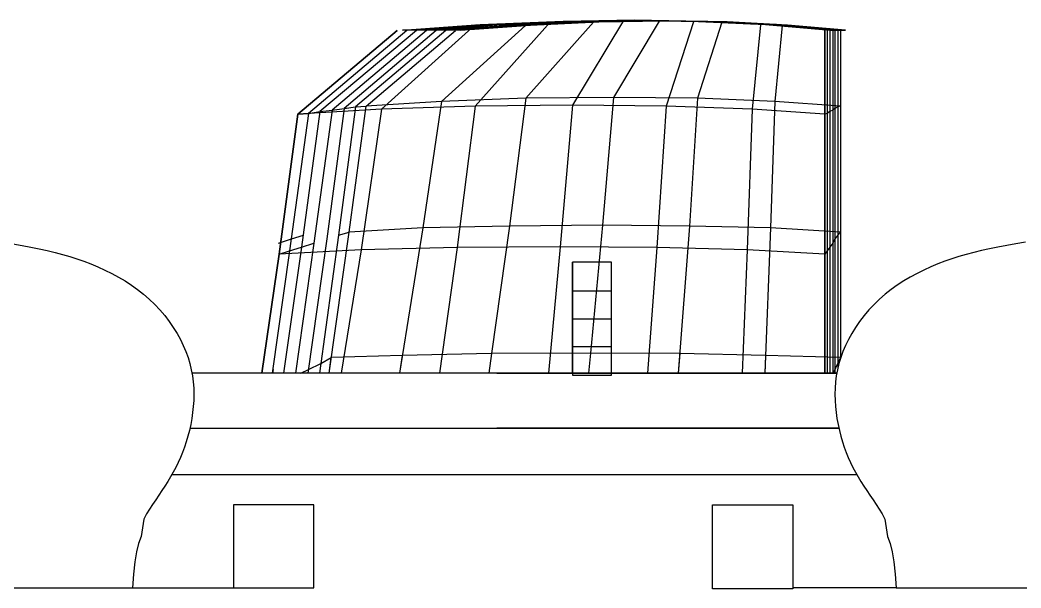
# Model space of a CAD drawing. Header units: millimetres. Extents: x 2056 to 4470, y 1400 to 3101.
# Drawn here: x 2179.197 to 2179.744, y 1446.929 to 1447.239 of the extents above; entities that cross this region are included whole.
import ezdxf

# ---------------------------------------------------------------- set-up
doc = ezdxf.new("R2010")
doc.units = ezdxf.units.MM
doc.layers.add('A-PLAN-3', color=3, linetype='Continuous')

# ---------------------------------------------------------------- blocks, each defined once
blk = doc.blocks.new('ESCRITORIO CONSULTORIO')
for p, q in [((0.74431, 0.91938, 3.01081), (0.70306, 0.87338, 3.01081)), ((0.70589, 0.91783, 3.01081), (0.74714, 0.91958, 3.01081)), ((0.70589, 0.91783, 3.01081), (0.74714, 0.91958, 3.01081)), ((0.75114, 0.91958, 3.01081), (0.71064, 0.91783, 3.01081)), ((0.75514, 0.91958, 3.01081), (0.71514, 0.91783, 3.01081)), ((0.75889, 0.91933, 3.01081), (0.71964, 0.91783, 3.01081)), ((0.76264, 0.91933, 3.01081), (0.72414, 0.91758, 3.01081)), ((0.76639, 0.91933, 3.01081), (0.72864, 0.91758, 3.01081)), ((0.76781, 0.91913, 3.01081), (0.73081, 0.87763, 3.01081)), ((0.73339, 0.91758, 3.01081), (0.77064, 0.91933, 3.01081)), ((0.77064, 0.91933, 3.01081), (0.73339, 0.91758, 3.01081)), ((0.74714, 0.91958, 3.01081), (0.78689, 0.92033, 3.01081)), ((0.74714, 0.91958, 3.01081), (0.78689, 0.92033, 3.01081)), ((0.74714, 0.91958, 3.01081), (0.74714, 0.91958, 3.01081)), ((0.74714, 0.91958, 3.01081), (0.74714, 0.91958, 3.01081)), ((0.74714, 0.91958, 3.01081), (0.75114, 0.91958, 3.01081)), ((0.79014, 0.92033, 3.01081), (0.75114, 0.91958, 3.01081)), ((0.75114, 0.91958, 3.01081), (0.75114, 0.91958, 3.01081)), ((0.75114, 0.91958, 3.01081), (0.75514, 0.91958, 3.01081)), ((0.75114, 0.91958, 3.01081), (0.75114, 0.91958, 3.01081)), ((0.75114, 0.91958, 3.01081), (0.75114, 0.91958, 3.01081)), ((0.79339, 0.92008, 3.01081), (0.75514, 0.91958, 3.01081)), ((0.75514, 0.91958, 3.01081), (0.75514, 0.91958, 3.01081)), ((0.75514, 0.91958, 3.01081), (0.75889, 0.91933, 3.01081)), ((0.75514, 0.91958, 3.01081), (0.75514, 0.91958, 3.01081)), ((0.75514, 0.91958, 3.01081), (0.75514, 0.91958, 3.01081)), ((0.78406, 0.92013, 3.01081), (0.75631, 0.87388, 3.01081)), ((0.79664, 0.92008, 3.01081), (0.75889, 0.91933, 3.01081)), ((0.75889, 0.91933, 3.01081), (0.75889, 0.91933, 3.01081)), ((0.75889, 0.91933, 3.01081), (0.76264, 0.91933, 3.01081)), ((0.75889, 0.91933, 3.01081), (0.75889, 0.91933, 3.01081)), ((0.75889, 0.91933, 3.01081), (0.75889, 0.91933, 3.01081)), ((0.79964, 0.91983, 3.01081), (0.76264, 0.91933, 3.01081)), ((0.76264, 0.91933, 3.01081), (0.76264, 0.91933, 3.01081)), ((0.76264, 0.91933, 3.01081), (0.76639, 0.91933, 3.01081)), ((0.76264, 0.91933, 3.01081), (0.76264, 0.91933, 3.01081)), ((0.76264, 0.91933, 3.01081), (0.76264, 0.91933, 3.01081)), ((0.80289, 0.91983, 3.01081), (0.76639, 0.91933, 3.01081)), ((0.76639, 0.91933, 3.01081), (0.76639, 0.91933, 3.01081)), ((0.76639, 0.91933, 3.01081), (0.77064, 0.91933, 3.01081)), ((0.76639, 0.91933, 3.01081), (0.76639, 0.91933, 3.01081)), ((0.76639, 0.91933, 3.01081), (0.76639, 0.91933, 3.01081)), ((0.77064, 0.91933, 3.01081), (0.80639, 0.91983, 3.01081)), ((0.80639, 0.91983, 3.01081), (0.77064, 0.91933, 3.01081)), ((0.77064, 0.91933, 3.01081), (0.77064, 0.91933, 3.01081)), ((0.77064, 0.91933, 3.01081), (0.77064, 0.91933, 3.01081)), ((0.77064, 0.91933, 3.01081), (0.77064, 0.91933, 3.01081)), ((0.77064, 0.91933, 3.01081), (0.77064, 0.91933, 3.01081)), ((0.80356, 0.91963, 3.01081), (0.77856, 0.87813, 3.01081)), ((0.78689, 0.92033, 3.01081), (0.78689, 0.92033, 3.01081)), ((0.78689, 0.92033, 3.01081), (0.82514, 0.91958, 3.01081)), ((0.78689, 0.92033, 3.01081), (0.78689, 0.92033, 3.01081)), ((0.78689, 0.92033, 3.01081), (0.79014, 0.92033, 3.01081)), ((0.78689, 0.92033, 3.01081), (0.82514, 0.91958, 3.01081)), ((0.79014, 0.92033, 3.01081), (0.79014, 0.92033, 3.01081)), ((0.79014, 0.92033, 3.01081), (0.79339, 0.92008, 3.01081)), ((0.82764, 0.91958, 3.01081), (0.79014, 0.92033, 3.01081)), ((0.79014, 0.92033, 3.01081), (0.79014, 0.92033, 3.01081)), ((0.79014, 0.92033, 3.01081), (0.79014, 0.92033, 3.01081)), ((0.79339, 0.92008, 3.01081), (0.79339, 0.92008, 3.01081)), ((0.79339, 0.92008, 3.01081), (0.79664, 0.92008, 3.01081)), ((0.83014, 0.91958, 3.01081), (0.79339, 0.92008, 3.01081)), ((0.79339, 0.92008, 3.01081), (0.79339, 0.92008, 3.01081)), ((0.79339, 0.92008, 3.01081), (0.79339, 0.92008, 3.01081)), ((0.79664, 0.92008, 3.01081), (0.79664, 0.92008, 3.01081)), ((0.79664, 0.92008, 3.01081), (0.79964, 0.91983, 3.01081)), ((0.83289, 0.91933, 3.01081), (0.79664, 0.92008, 3.01081)), ((0.79664, 0.92008, 3.01081), (0.79664, 0.92008, 3.01081)), ((0.79664, 0.92008, 3.01081), (0.79664, 0.92008, 3.01081)), ((0.79964, 0.91983, 3.01081), (0.79964, 0.91983, 3.01081)), ((0.79964, 0.91983, 3.01081), (0.80289, 0.91983, 3.01081)), ((0.83564, 0.91933, 3.01081), (0.79964, 0.91983, 3.01081)), ((0.79964, 0.91983, 3.01081), (0.79964, 0.91983, 3.01081)), ((0.79964, 0.91983, 3.01081), (0.79964, 0.91983, 3.01081)), ((0.80289, 0.91983, 3.01081), (0.80289, 0.91983, 3.01081)), ((0.80289, 0.91983, 3.01081), (0.80639, 0.91983, 3.01081)), ((0.83814, 0.91933, 3.01081), (0.80289, 0.91983, 3.01081)), ((0.80289, 0.91983, 3.01081), (0.80289, 0.91983, 3.01081)), ((0.80289, 0.91983, 3.01081), (0.80289, 0.91983, 3.01081)), ((0.80639, 0.91983, 3.01081), (0.80639, 0.91983, 3.01081)), ((0.80639, 0.91983, 3.01081), (0.84064, 0.91933, 3.01081)), ((0.80639, 0.91983, 3.01081), (0.80639, 0.91983, 3.01081)), ((0.84064, 0.91933, 3.01081), (0.80639, 0.91983, 3.01081)), ((0.80639, 0.91983, 3.01081), (0.80639, 0.91983, 3.01081)), ((0.80639, 0.91983, 3.01081), (0.80639, 0.91983, 3.01081)), ((0.82231, 0.91938, 3.01081), (0.80731, 0.87338, 3.01081)), ((0.83781, 0.91913, 3.01081), (0.82456, 0.87763, 3.01081)), ((0.82514, 0.91958, 3.01081), (0.82514, 0.91958, 3.01081)), ((0.82514, 0.91958, 3.01081), (0.86164, 0.91783, 3.01081)), ((0.82514, 0.91958, 3.01081), (0.82514, 0.91958, 3.01081)), ((0.82514, 0.91958, 3.01081), (0.82764, 0.91958, 3.01081)), ((0.82514, 0.91958, 3.01081), (0.86164, 0.91783, 3.01081)), ((0.82764, 0.91958, 3.01081), (0.82764, 0.91958, 3.01081)), ((0.82764, 0.91958, 3.01081), (0.83014, 0.91958, 3.01081)), ((0.86364, 0.91783, 3.01081), (0.82764, 0.91958, 3.01081)), ((0.82764, 0.91958, 3.01081), (0.82764, 0.91958, 3.01081)), ((0.82764, 0.91958, 3.01081), (0.82764, 0.91958, 3.01081)), ((0.83014, 0.91958, 3.01081), (0.83014, 0.91958, 3.01081)), ((0.83014, 0.91958, 3.01081), (0.83289, 0.91933, 3.01081)), ((0.86564, 0.91783, 3.01081), (0.83014, 0.91958, 3.01081)), ((0.83014, 0.91958, 3.01081), (0.83014, 0.91958, 3.01081)), ((0.83014, 0.91958, 3.01081), (0.83014, 0.91958, 3.01081)), ((0.83289, 0.91933, 3.01081), (0.83289, 0.91933, 3.01081)), ((0.83289, 0.91933, 3.01081), (0.83564, 0.91933, 3.01081)), ((0.86764, 0.91783, 3.01081), (0.83289, 0.91933, 3.01081)), ((0.83289, 0.91933, 3.01081), (0.83289, 0.91933, 3.01081)), ((0.83289, 0.91933, 3.01081), (0.83289, 0.91933, 3.01081)), ((0.83564, 0.91933, 3.01081), (0.83564, 0.91933, 3.01081)), ((0.83564, 0.91933, 3.01081), (0.83814, 0.91933, 3.01081)), ((0.86989, 0.91758, 3.01081), (0.83564, 0.91933, 3.01081)), ((0.83564, 0.91933, 3.01081), (0.83564, 0.91933, 3.01081)), ((0.83564, 0.91933, 3.01081), (0.83564, 0.91933, 3.01081)), ((0.83814, 0.91933, 3.01081), (0.83814, 0.91933, 3.01081)), ((0.83814, 0.91933, 3.01081), (0.84064, 0.91933, 3.01081)), ((0.87189, 0.91758, 3.01081), (0.83814, 0.91933, 3.01081)), ((0.83814, 0.91933, 3.01081), (0.83814, 0.91933, 3.01081)), ((0.83814, 0.91933, 3.01081), (0.83814, 0.91933, 3.01081)), ((0.84064, 0.91933, 3.01081), (0.84064, 0.91933, 3.01081)), ((0.84064, 0.91933, 3.01081), (0.87364, 0.91758, 3.01081)), ((0.84064, 0.91933, 3.01081), (0.84064, 0.91933, 3.01081)), ((0.87364, 0.91758, 3.01081), (0.84064, 0.91933, 3.01081)), ((0.84064, 0.91933, 3.01081), (0.84064, 0.91933, 3.01081)), ((0.84064, 0.91933, 3.01081), (0.84064, 0.91933, 3.01081)), ((0.60631, 0.86888, 3.01081), (0.66056, 0.91463, 3.01081)), ((0.66056, 0.91463, 3.01081), (0.60631, 0.86888, 3.01081)), ((0.66581, 0.91463, 3.01081), (0.61206, 0.86938, 3.01081)), ((0.67106, 0.91463, 3.01081), (0.61831, 0.87038, 3.01081)), ((0.67656, 0.91463, 3.01081), (0.62506, 0.87113, 3.01081)), ((0.68181, 0.91463, 3.01081), (0.63156, 0.87213, 3.01081)), ((0.68706, 0.91463, 3.01081), (0.63781, 0.87288, 3.01081)), ((0.64356, 0.87338, 3.01081), (0.69231, 0.91463, 3.01081)), ((0.64356, 0.87338, 3.01081), (0.69231, 0.91463, 3.01081)), ((0.70306, 0.91763, 3.01081), (0.65206, 0.87163, 3.01081)), ((0.66339, 0.91483, 3.01081), (0.70589, 0.91783, 3.01081)), ((0.66339, 0.91483, 3.01081), (0.70589, 0.91783, 3.01081)), ((0.66339, 0.91483, 3.01081), (0.66339, 0.91483, 3.01081)), ((0.66339, 0.91483, 3.01081), (0.66339, 0.91483, 3.01081)), ((0.66864, 0.91483, 3.01081), (0.66339, 0.91483, 3.01081)), ((0.66339, 0.91483, 3.01081), (0.66339, 0.91483, 3.01081)), ((0.66864, 0.91483, 3.01081), (0.66339, 0.91483, 3.01081)), ((0.66339, 0.91483, 3.01081), (0.66339, 0.91483, 3.01081)), ((0.66339, 0.91483, 3.01081), (0.66339, 0.91483, 3.01081)), ((0.71064, 0.91783, 3.01081), (0.66864, 0.91483, 3.01081)), ((0.67389, 0.91483, 3.01081), (0.66864, 0.91483, 3.01081)), ((0.66864, 0.91483, 3.01081), (0.66864, 0.91483, 3.01081)), ((0.66864, 0.91483, 3.01081), (0.66864, 0.91483, 3.01081)), ((0.67389, 0.91483, 3.01081), (0.66864, 0.91483, 3.01081)), ((0.66864, 0.91483, 3.01081), (0.66864, 0.91483, 3.01081)), ((0.66864, 0.91483, 3.01081), (0.66864, 0.91483, 3.01081)), ((0.71514, 0.91783, 3.01081), (0.67389, 0.91483, 3.01081)), ((0.67939, 0.91483, 3.01081), (0.67389, 0.91483, 3.01081)), ((0.67389, 0.91483, 3.01081), (0.67389, 0.91483, 3.01081)), ((0.67389, 0.91483, 3.01081), (0.67389, 0.91483, 3.01081)), ((0.67939, 0.91483, 3.01081), (0.67389, 0.91483, 3.01081)), ((0.67389, 0.91483, 3.01081), (0.67389, 0.91483, 3.01081)), ((0.67389, 0.91483, 3.01081), (0.67389, 0.91483, 3.01081)), ((0.71964, 0.91783, 3.01081), (0.67939, 0.91483, 3.01081)), ((0.68464, 0.91483, 3.01081), (0.67939, 0.91483, 3.01081)), ((0.67939, 0.91483, 3.01081), (0.67939, 0.91483, 3.01081)), ((0.67939, 0.91483, 3.01081), (0.67939, 0.91483, 3.01081)), ((0.68464, 0.91483, 3.01081), (0.67939, 0.91483, 3.01081)), ((0.67939, 0.91483, 3.01081), (0.67939, 0.91483, 3.01081)), ((0.67939, 0.91483, 3.01081), (0.67939, 0.91483, 3.01081)), ((0.72414, 0.91758, 3.01081), (0.68464, 0.91483, 3.01081)), ((0.68989, 0.91483, 3.01081), (0.68464, 0.91483, 3.01081)), ((0.68464, 0.91483, 3.01081), (0.68464, 0.91483, 3.01081)), ((0.68464, 0.91483, 3.01081), (0.68464, 0.91483, 3.01081)), ((0.68989, 0.91483, 3.01081), (0.68464, 0.91483, 3.01081)), ((0.68464, 0.91483, 3.01081), (0.68464, 0.91483, 3.01081)), ((0.68464, 0.91483, 3.01081), (0.68464, 0.91483, 3.01081)), ((0.73056, 0.91738, 3.01081), (0.68481, 0.87588, 3.01081)), ((0.72864, 0.91758, 3.01081), (0.68989, 0.91483, 3.01081)), ((0.69514, 0.91483, 3.01081), (0.68989, 0.91483, 3.01081)), ((0.68989, 0.91483, 3.01081), (0.68989, 0.91483, 3.01081)), ((0.68989, 0.91483, 3.01081), (0.68989, 0.91483, 3.01081)), ((0.69514, 0.91483, 3.01081), (0.68989, 0.91483, 3.01081)), ((0.68989, 0.91483, 3.01081), (0.68989, 0.91483, 3.01081)), ((0.68989, 0.91483, 3.01081), (0.68989, 0.91483, 3.01081)), ((0.69514, 0.91483, 3.01081), (0.73339, 0.91758, 3.01081)), ((0.73339, 0.91758, 3.01081), (0.69514, 0.91483, 3.01081)), ((0.69514, 0.91483, 3.01081), (0.69514, 0.91483, 3.01081)), ((0.69514, 0.91483, 3.01081), (0.69514, 0.91483, 3.01081)), ((0.69514, 0.91483, 3.01081), (0.69514, 0.91483, 3.01081)), ((0.69514, 0.91483, 3.01081), (0.69514, 0.91483, 3.01081)), ((0.69514, 0.91483, 3.01081), (0.69514, 0.91483, 3.01081)), ((0.70589, 0.91783, 3.01081), (0.70589, 0.91783, 3.01081)), ((0.70589, 0.91783, 3.01081), (0.70589, 0.91783, 3.01081)), ((0.70589, 0.91783, 3.01081), (0.71064, 0.91783, 3.01081)), ((0.71064, 0.91783, 3.01081), (0.71064, 0.91783, 3.01081)), ((0.71064, 0.91783, 3.01081), (0.71514, 0.91783, 3.01081)), ((0.71064, 0.91783, 3.01081), (0.71064, 0.91783, 3.01081)), ((0.71064, 0.91783, 3.01081), (0.71064, 0.91783, 3.01081)), ((0.71514, 0.91783, 3.01081), (0.71514, 0.91783, 3.01081)), ((0.71514, 0.91783, 3.01081), (0.71964, 0.91783, 3.01081)), ((0.71514, 0.91783, 3.01081), (0.71514, 0.91783, 3.01081)), ((0.71514, 0.91783, 3.01081), (0.71514, 0.91783, 3.01081)), ((0.71964, 0.91783, 3.01081), (0.71964, 0.91783, 3.01081)), ((0.71964, 0.91783, 3.01081), (0.72414, 0.91758, 3.01081)), ((0.71964, 0.91783, 3.01081), (0.71964, 0.91783, 3.01081)), ((0.71964, 0.91783, 3.01081), (0.71964, 0.91783, 3.01081)), ((0.72414, 0.91758, 3.01081), (0.72414, 0.91758, 3.01081)), ((0.72414, 0.91758, 3.01081), (0.72864, 0.91758, 3.01081)), ((0.72414, 0.91758, 3.01081), (0.72414, 0.91758, 3.01081)), ((0.72414, 0.91758, 3.01081), (0.72414, 0.91758, 3.01081)), ((0.72864, 0.91758, 3.01081), (0.72864, 0.91758, 3.01081)), ((0.72864, 0.91758, 3.01081), (0.73339, 0.91758, 3.01081)), ((0.72864, 0.91758, 3.01081), (0.72864, 0.91758, 3.01081)), ((0.72864, 0.91758, 3.01081), (0.72864, 0.91758, 3.01081)), ((0.73339, 0.91758, 3.01081), (0.73339, 0.91758, 3.01081)), ((0.73339, 0.91758, 3.01081), (0.73339, 0.91758, 3.01081)), ((0.73339, 0.91758, 3.01081), (0.73339, 0.91758, 3.01081)), ((0.73339, 0.91758, 3.01081), (0.73339, 0.91758, 3.01081)), ((0.85881, 0.91763, 3.01081), (0.85431, 0.87163, 3.01081)), ((0.86164, 0.91783, 3.01081), (0.86164, 0.91783, 3.01081)), ((0.86164, 0.91783, 3.01081), (0.89689, 0.91483, 3.01081)), ((0.86164, 0.91783, 3.01081), (0.86164, 0.91783, 3.01081)), ((0.86164, 0.91783, 3.01081), (0.86364, 0.91783, 3.01081)), ((0.86164, 0.91783, 3.01081), (0.89689, 0.91483, 3.01081)), ((0.86364, 0.91783, 3.01081), (0.86364, 0.91783, 3.01081)), ((0.86364, 0.91783, 3.01081), (0.86564, 0.91783, 3.01081)), ((0.89814, 0.91483, 3.01081), (0.86364, 0.91783, 3.01081)), ((0.86364, 0.91783, 3.01081), (0.86364, 0.91783, 3.01081)), ((0.86364, 0.91783, 3.01081), (0.86364, 0.91783, 3.01081)), ((0.86564, 0.91783, 3.01081), (0.86564, 0.91783, 3.01081)), ((0.86564, 0.91783, 3.01081), (0.86764, 0.91783, 3.01081)), ((0.89964, 0.91483, 3.01081), (0.86564, 0.91783, 3.01081)), ((0.86564, 0.91783, 3.01081), (0.86564, 0.91783, 3.01081)), ((0.86564, 0.91783, 3.01081), (0.86564, 0.91783, 3.01081)), ((0.87081, 0.91738, 3.01081), (0.86681, 0.87588, 3.01081)), ((0.86764, 0.91783, 3.01081), (0.86764, 0.91783, 3.01081)), ((0.86764, 0.91783, 3.01081), (0.86989, 0.91758, 3.01081)), ((0.90114, 0.91483, 3.01081), (0.86764, 0.91783, 3.01081)), ((0.86764, 0.91783, 3.01081), (0.86764, 0.91783, 3.01081)), ((0.86764, 0.91783, 3.01081), (0.86764, 0.91783, 3.01081)), ((0.86989, 0.91758, 3.01081), (0.86989, 0.91758, 3.01081)), ((0.86989, 0.91758, 3.01081), (0.87189, 0.91758, 3.01081)), ((0.90239, 0.91483, 3.01081), (0.86989, 0.91758, 3.01081)), ((0.86989, 0.91758, 3.01081), (0.86989, 0.91758, 3.01081)), ((0.86989, 0.91758, 3.01081), (0.86989, 0.91758, 3.01081)), ((0.87189, 0.91758, 3.01081), (0.87189, 0.91758, 3.01081)), ((0.87189, 0.91758, 3.01081), (0.87364, 0.91758, 3.01081)), ((0.90389, 0.91483, 3.01081), (0.87189, 0.91758, 3.01081)), ((0.87189, 0.91758, 3.01081), (0.87189, 0.91758, 3.01081)), ((0.87189, 0.91758, 3.01081), (0.87189, 0.91758, 3.01081)), ((0.87364, 0.91758, 3.01081), (0.87364, 0.91758, 3.01081)), ((0.87364, 0.91758, 3.01081), (0.90539, 0.91483, 3.01081)), ((0.87364, 0.91758, 3.01081), (0.87364, 0.91758, 3.01081)), ((0.90539, 0.91483, 3.01081), (0.87364, 0.91758, 3.01081)), ((0.87364, 0.91758, 3.01081), (0.87364, 0.91758, 3.01081)), ((0.87364, 0.91758, 3.01081), (0.87364, 0.91758, 3.01081)), ((0.89406, 0.91463, 3.01081), (0.89406, 0.86888, 3.01081)), ((0.89406, 0.86888, 3.01081), (0.89406, 0.91463, 3.01081)), ((0.89531, 0.91463, 3.01081), (0.89531, 0.86938, 3.01081)), ((0.89681, 0.91463, 3.01081), (0.89681, 0.87038, 3.01081)), ((0.89689, 0.91483, 3.01081), (0.89689, 0.91483, 3.01081)), ((0.89689, 0.91483, 3.01081), (0.89814, 0.91483, 3.01081)), ((0.89689, 0.91483, 3.01081), (0.89689, 0.91483, 3.01081)), ((0.89689, 0.91483, 3.01081), (0.89689, 0.91483, 3.01081)), ((0.89689, 0.91483, 3.01081), (0.89689, 0.91483, 3.01081)), ((0.89689, 0.91483, 3.01081), (0.89814, 0.91483, 3.01081)), ((0.89814, 0.91483, 3.01081), (0.89814, 0.91483, 3.01081)), ((0.89814, 0.91483, 3.01081), (0.89964, 0.91483, 3.01081)), ((0.89814, 0.91483, 3.01081), (0.89814, 0.91483, 3.01081)), ((0.89814, 0.91483, 3.01081), (0.89964, 0.91483, 3.01081)), ((0.89831, 0.91463, 3.01081), (0.89831, 0.87113, 3.01081)), ((0.89956, 0.91463, 3.01081), (0.89956, 0.87213, 3.01081)), ((0.89964, 0.91483, 3.01081), (0.89964, 0.91483, 3.01081)), ((0.89964, 0.91483, 3.01081), (0.90114, 0.91483, 3.01081)), ((0.89964, 0.91483, 3.01081), (0.89964, 0.91483, 3.01081)), ((0.89964, 0.91483, 3.01081), (0.90114, 0.91483, 3.01081)), ((0.90106, 0.91463, 3.01081), (0.90106, 0.87288, 3.01081)), ((0.90114, 0.91483, 3.01081), (0.90114, 0.91483, 3.01081)), ((0.90114, 0.91483, 3.01081), (0.90239, 0.91483, 3.01081)), ((0.90114, 0.91483, 3.01081), (0.90114, 0.91483, 3.01081)), ((0.90114, 0.91483, 3.01081), (0.90239, 0.91483, 3.01081)), ((0.90239, 0.91483, 3.01081), (0.90239, 0.91483, 3.01081)), ((0.90239, 0.91483, 3.01081), (0.90389, 0.91483, 3.01081)), ((0.90239, 0.91483, 3.01081), (0.90239, 0.91483, 3.01081)), ((0.90239, 0.91483, 3.01081), (0.90389, 0.91483, 3.01081)), ((0.90256, 0.91463, 3.01081), (0.90256, 0.87338, 3.01081)), ((0.90256, 0.91463, 3.01081), (0.90256, 0.87338, 3.01081)), ((0.90389, 0.91483, 3.01081), (0.90389, 0.91483, 3.01081)), ((0.90389, 0.91483, 3.01081), (0.90539, 0.91483, 3.01081)), ((0.90389, 0.91483, 3.01081), (0.90389, 0.91483, 3.01081)), ((0.90389, 0.91483, 3.01081), (0.90539, 0.91483, 3.01081)), ((0.90539, 0.91483, 3.01081), (0.90539, 0.91483, 3.01081)), ((0.90539, 0.91483, 3.01081), (0.90539, 0.91483, 3.01081)), ((0.90539, 0.91483, 3.01081), (0.90539, 0.91483, 3.01081)), ((0.68481, 0.87588, 3.01081), (0.64356, 0.87338, 3.01081)), ((0.68481, 0.87588, 3.01081), (0.67456, 0.80688, 3.01081)), ((0.73081, 0.87763, 3.01081), (0.68481, 0.87588, 3.01081)), ((0.68481, 0.87588, 3.01081), (0.68481, 0.87588, 3.01081)), ((0.68481, 0.87588, 3.01081), (0.68481, 0.87588, 3.01081)), ((0.68481, 0.87588, 3.01081), (0.68481, 0.87588, 3.01081)), ((0.73081, 0.87763, 3.01081), (0.72181, 0.80788, 3.01081)), ((0.77856, 0.87813, 3.01081), (0.73081, 0.87763, 3.01081)), ((0.73081, 0.87763, 3.01081), (0.73081, 0.87763, 3.01081)), ((0.73081, 0.87763, 3.01081), (0.73081, 0.87763, 3.01081)), ((0.73081, 0.87763, 3.01081), (0.73081, 0.87763, 3.01081)), ((0.77856, 0.87813, 3.01081), (0.77256, 0.80838, 3.01081)), ((0.77856, 0.87813, 3.01081), (0.77856, 0.87813, 3.01081)), ((0.82456, 0.87763, 3.01081), (0.77856, 0.87813, 3.01081)), ((0.77856, 0.87813, 3.01081), (0.77856, 0.87813, 3.01081)), ((0.77856, 0.87813, 3.01081), (0.77856, 0.87813, 3.01081)), ((0.82456, 0.87763, 3.01081), (0.82006, 0.80788, 3.01081)), ((0.82456, 0.87763, 3.01081), (0.82456, 0.87763, 3.01081)), ((0.86681, 0.87588, 3.01081), (0.82456, 0.87763, 3.01081)), ((0.82456, 0.87763, 3.01081), (0.82456, 0.87763, 3.01081)), ((0.82456, 0.87763, 3.01081), (0.82456, 0.87763, 3.01081)), ((0.86681, 0.87588, 3.01081), (0.86431, 0.80688, 3.01081)), ((0.86681, 0.87588, 3.01081), (0.86681, 0.87588, 3.01081)), ((0.90256, 0.87338, 3.01081), (0.86681, 0.87588, 3.01081)), ((0.86681, 0.87588, 3.01081), (0.86681, 0.87588, 3.01081)), ((0.86681, 0.87588, 3.01081), (0.86681, 0.87588, 3.01081)), ((0.61206, 0.86938, 3.01081), (0.60181, 0.79438, 3.01081)), ((0.65206, 0.87163, 3.01081), (0.60631, 0.86888, 3.01081)), ((0.60631, 0.86888, 3.01081), (0.61206, 0.86938, 3.01081)), ((0.61831, 0.87038, 3.01081), (0.60831, 0.79638, 3.01081)), ((0.61206, 0.86938, 3.01081), (0.61831, 0.87038, 3.01081)), ((0.61206, 0.86938, 3.01081), (0.61206, 0.86938, 3.01081)), ((0.61206, 0.86938, 3.01081), (0.61206, 0.86938, 3.01081)), ((0.61206, 0.86938, 3.01081), (0.61206, 0.86938, 3.01081)), ((0.62506, 0.87113, 3.01081), (0.61506, 0.79863, 3.01081)), ((0.61831, 0.87038, 3.01081), (0.62506, 0.87113, 3.01081)), ((0.61831, 0.87038, 3.01081), (0.61831, 0.87038, 3.01081)), ((0.61831, 0.87038, 3.01081), (0.61831, 0.87038, 3.01081)), ((0.61831, 0.87038, 3.01081), (0.61831, 0.87038, 3.01081)), ((0.63156, 0.87213, 3.01081), (0.62206, 0.80088, 3.01081)), ((0.62506, 0.87113, 3.01081), (0.63156, 0.87213, 3.01081)), ((0.62506, 0.87113, 3.01081), (0.62506, 0.87113, 3.01081)), ((0.62506, 0.87113, 3.01081), (0.62506, 0.87113, 3.01081)), ((0.62506, 0.87113, 3.01081), (0.62506, 0.87113, 3.01081)), ((0.63781, 0.87288, 3.01081), (0.62856, 0.80288, 3.01081)), ((0.63156, 0.87213, 3.01081), (0.63781, 0.87288, 3.01081)), ((0.63156, 0.87213, 3.01081), (0.63156, 0.87213, 3.01081)), ((0.63156, 0.87213, 3.01081), (0.63156, 0.87213, 3.01081)), ((0.63156, 0.87213, 3.01081), (0.63156, 0.87213, 3.01081)), ((0.63431, 0.80463, 3.01081), (0.64356, 0.87338, 3.01081)), ((0.63431, 0.80463, 3.01081), (0.64356, 0.87338, 3.01081)), ((0.63781, 0.87288, 3.01081), (0.64356, 0.87338, 3.01081)), ((0.63781, 0.87288, 3.01081), (0.63781, 0.87288, 3.01081)), ((0.63781, 0.87288, 3.01081), (0.63781, 0.87288, 3.01081)), ((0.63781, 0.87288, 3.01081), (0.63781, 0.87288, 3.01081)), ((0.65206, 0.87163, 3.01081), (0.64081, 0.79488, 3.01081)), ((0.64356, 0.87338, 3.01081), (0.64356, 0.87338, 3.01081)), ((0.64356, 0.87338, 3.01081), (0.64356, 0.87338, 3.01081)), ((0.64356, 0.87338, 3.01081), (0.64356, 0.87338, 3.01081)), ((0.64356, 0.87338, 3.01081), (0.64356, 0.87338, 3.01081)), ((0.64356, 0.87338, 3.01081), (0.64356, 0.87338, 3.01081)), ((0.64356, 0.87338, 3.01081), (0.64356, 0.87338, 3.01081)), ((0.70306, 0.87338, 3.01081), (0.65206, 0.87163, 3.01081)), ((0.65206, 0.87163, 3.01081), (0.65206, 0.87163, 3.01081)), ((0.65206, 0.87163, 3.01081), (0.65206, 0.87163, 3.01081)), ((0.65206, 0.87163, 3.01081), (0.65206, 0.87163, 3.01081)), ((0.70306, 0.87338, 3.01081), (0.69331, 0.79613, 3.01081)), ((0.75631, 0.87388, 3.01081), (0.70306, 0.87338, 3.01081)), ((0.70306, 0.87338, 3.01081), (0.70306, 0.87338, 3.01081)), ((0.70306, 0.87338, 3.01081), (0.70306, 0.87338, 3.01081)), ((0.70306, 0.87338, 3.01081), (0.70306, 0.87338, 3.01081)), ((0.75631, 0.87388, 3.01081), (0.74956, 0.79663, 3.01081)), ((0.75631, 0.87388, 3.01081), (0.75631, 0.87388, 3.01081)), ((0.80731, 0.87338, 3.01081), (0.75631, 0.87388, 3.01081)), ((0.75631, 0.87388, 3.01081), (0.75631, 0.87388, 3.01081)), ((0.75631, 0.87388, 3.01081), (0.75631, 0.87388, 3.01081)), ((0.80731, 0.87338, 3.01081), (0.80231, 0.79613, 3.01081)), ((0.80731, 0.87338, 3.01081), (0.80731, 0.87338, 3.01081)), ((0.85431, 0.87163, 3.01081), (0.80731, 0.87338, 3.01081)), ((0.80731, 0.87338, 3.01081), (0.80731, 0.87338, 3.01081)), ((0.80731, 0.87338, 3.01081), (0.80731, 0.87338, 3.01081)), ((0.85431, 0.87163, 3.01081), (0.85156, 0.79488, 3.01081)), ((0.85431, 0.87163, 3.01081), (0.85431, 0.87163, 3.01081)), ((0.89406, 0.86888, 3.01081), (0.85431, 0.87163, 3.01081)), ((0.85431, 0.87163, 3.01081), (0.85431, 0.87163, 3.01081)), ((0.85431, 0.87163, 3.01081), (0.85431, 0.87163, 3.01081)), ((0.89531, 0.86938, 3.01081), (0.89406, 0.86888, 3.01081)), ((0.89681, 0.87038, 3.01081), (0.89531, 0.86938, 3.01081)), ((0.89531, 0.86938, 3.01081), (0.89531, 0.86938, 3.01081)), ((0.89531, 0.86938, 3.01081), (0.89531, 0.79438, 3.01081)), ((0.89531, 0.86938, 3.01081), (0.89531, 0.86938, 3.01081)), ((0.89531, 0.86938, 3.01081), (0.89531, 0.86938, 3.01081)), ((0.89831, 0.87113, 3.01081), (0.89681, 0.87038, 3.01081)), ((0.89681, 0.87038, 3.01081), (0.89681, 0.87038, 3.01081)), ((0.89681, 0.87038, 3.01081), (0.89681, 0.79638, 3.01081)), ((0.89681, 0.87038, 3.01081), (0.89681, 0.87038, 3.01081)), ((0.89681, 0.87038, 3.01081), (0.89681, 0.87038, 3.01081)), ((0.89956, 0.87213, 3.01081), (0.89831, 0.87113, 3.01081)), ((0.89831, 0.87113, 3.01081), (0.89831, 0.87113, 3.01081)), ((0.89831, 0.87113, 3.01081), (0.89831, 0.79863, 3.01081)), ((0.89831, 0.87113, 3.01081), (0.89831, 0.87113, 3.01081)), ((0.89831, 0.87113, 3.01081), (0.89831, 0.87113, 3.01081)), ((0.90106, 0.87288, 3.01081), (0.89956, 0.87213, 3.01081)), ((0.89956, 0.87213, 3.01081), (0.89956, 0.87213, 3.01081)), ((0.89956, 0.87213, 3.01081), (0.89956, 0.80088, 3.01081)), ((0.89956, 0.87213, 3.01081), (0.89956, 0.87213, 3.01081)), ((0.89956, 0.87213, 3.01081), (0.89956, 0.87213, 3.01081)), ((0.90256, 0.87338, 3.01081), (0.90106, 0.87288, 3.01081)), ((0.90106, 0.87288, 3.01081), (0.90106, 0.87288, 3.01081)), ((0.90106, 0.87288, 3.01081), (0.90106, 0.80288, 3.01081)), ((0.90106, 0.87288, 3.01081), (0.90106, 0.87288, 3.01081)), ((0.90106, 0.87288, 3.01081), (0.90106, 0.87288, 3.01081)), ((0.90256, 0.87338, 3.01081), (0.90256, 0.87338, 3.01081)), ((0.90256, 0.87338, 3.01081), (0.90256, 0.80463, 3.01081)), ((0.90256, 0.87338, 3.01081), (0.90256, 0.87338, 3.01081)), ((0.90256, 0.87338, 3.01081), (0.90256, 0.80463, 3.01081)), ((0.59606, 0.79263, 3.01081), (0.60631, 0.86888, 3.01081)), ((0.60631, 0.86888, 3.01081), (0.59606, 0.79263, 3.01081)), ((0.60631, 0.86888, 3.01081), (0.60631, 0.86888, 3.01081)), ((0.60631, 0.86888, 3.01081), (0.60631, 0.86888, 3.01081)), ((0.60631, 0.86888, 3.01081), (0.60631, 0.86888, 3.01081)), ((0.60631, 0.86888, 3.01081), (0.60631, 0.86888, 3.01081)), ((0.89406, 0.86888, 3.01081), (0.89406, 0.86888, 3.01081)), ((0.89406, 0.86888, 3.01081), (0.89406, 0.79263, 3.01081)), ((0.89406, 0.86888, 3.01081), (0.89406, 0.86888, 3.01081)), ((0.89406, 0.79263, 3.01081), (0.89406, 0.86888, 3.01081)), ((0.89406, 0.86888, 3.01081), (0.89406, 0.86888, 3.01081)), ((0.89406, 0.86888, 3.01081), (0.89406, 0.86888, 3.01081)), ((0.62335, 0.72762, 3.01081), (0.63431, 0.80463, 3.01081)), ((0.62335, 0.72762, 3.01081), (0.63431, 0.80463, 3.01081)), ((0.62856, 0.80288, 3.01081), (0.63431, 0.80463, 3.01081)), ((0.67456, 0.80688, 3.01081), (0.63431, 0.80463, 3.01081)), ((0.63431, 0.80463, 3.01081), (0.63431, 0.80463, 3.01081)), ((0.63431, 0.80463, 3.01081), (0.63431, 0.80463, 3.01081)), ((0.63431, 0.80463, 3.01081), (0.63431, 0.80463, 3.01081)), ((0.63431, 0.80463, 3.01081), (0.63431, 0.80463, 3.01081)), ((0.63431, 0.80463, 3.01081), (0.63431, 0.80463, 3.01081)), ((0.63431, 0.80463, 3.01081), (0.63431, 0.80463, 3.01081)), ((0.67456, 0.80688, 3.01081), (0.66173, 0.72762, 3.01081)), ((0.72181, 0.80788, 3.01081), (0.67456, 0.80688, 3.01081)), ((0.67456, 0.80688, 3.01081), (0.67456, 0.80688, 3.01081)), ((0.67456, 0.80688, 3.01081), (0.67456, 0.80688, 3.01081)), ((0.67456, 0.80688, 3.01081), (0.67456, 0.80688, 3.01081)), ((0.72181, 0.80788, 3.01081), (0.71206, 0.73838, 3.01081)), ((0.77256, 0.80838, 3.01081), (0.72181, 0.80788, 3.01081)), ((0.72181, 0.80788, 3.01081), (0.72181, 0.80788, 3.01081)), ((0.72181, 0.80788, 3.01081), (0.72181, 0.80788, 3.01081)), ((0.72181, 0.80788, 3.01081), (0.72181, 0.80788, 3.01081)), ((0.77256, 0.80838, 3.01081), (0.76606, 0.73863, 3.01081)), ((0.77256, 0.80838, 3.01081), (0.77256, 0.80838, 3.01081)), ((0.82006, 0.80788, 3.01081), (0.77256, 0.80838, 3.01081)), ((0.77256, 0.80838, 3.01081), (0.77256, 0.80838, 3.01081)), ((0.77256, 0.80838, 3.01081), (0.77256, 0.80838, 3.01081)), ((0.82006, 0.80788, 3.01081), (0.814, 0.72762, 3.01081)), ((0.82006, 0.80788, 3.01081), (0.82006, 0.80788, 3.01081)), ((0.86431, 0.80688, 3.01081), (0.82006, 0.80788, 3.01081)), ((0.82006, 0.80788, 3.01081), (0.82006, 0.80788, 3.01081)), ((0.82006, 0.80788, 3.01081), (0.82006, 0.80788, 3.01081)), ((0.86431, 0.80688, 3.01081), (0.86118, 0.72762, 3.01081)), ((0.86431, 0.80688, 3.01081), (0.86431, 0.80688, 3.01081)), ((0.90256, 0.80463, 3.01081), (0.86431, 0.80688, 3.01081)), ((0.86431, 0.80688, 3.01081), (0.86431, 0.80688, 3.01081)), ((0.86431, 0.80688, 3.01081), (0.86431, 0.80688, 3.01081)), ((0.90256, 0.80463, 3.01081), (0.90106, 0.80288, 3.01081)), ((0.90256, 0.80463, 3.01081), (0.90256, 0.80463, 3.01081)), ((0.90256, 0.80463, 3.01081), (0.90256, 0.73613, 3.01081)), ((0.90256, 0.80463, 3.01081), (0.90256, 0.80463, 3.01081)), ((0.90256, 0.80463, 3.01081), (0.90256, 0.73613, 3.01081)), ((0.59583, 0.79863, 3.01081), (0.60283, 0.80088, 3.01081)), ((0.59583, 0.79863, 3.01081), (0.59583, 0.79863, 3.01081)), ((0.59583, 0.79863, 3.01081), (0.59583, 0.79863, 3.01081)), ((0.59583, 0.79863, 3.01081), (0.59583, 0.79863, 3.01081)), ((0.60283, 0.80088, 3.01081), (0.60933, 0.80288, 3.01081)), ((0.60283, 0.80088, 3.01081), (0.60283, 0.80088, 3.01081)), ((0.60283, 0.80088, 3.01081), (0.60283, 0.80088, 3.01081)), ((0.60283, 0.80088, 3.01081), (0.60283, 0.80088, 3.01081)), ((0.61506, 0.79863, 3.01081), (0.60502, 0.72762, 3.01081)), ((0.60831, 0.79638, 3.01081), (0.61506, 0.79863, 3.01081)), ((0.60933, 0.80288, 3.01081), (0.60933, 0.80288, 3.01081)), ((0.60933, 0.80288, 3.01081), (0.60933, 0.80288, 3.01081)), ((0.60933, 0.80288, 3.01081), (0.60933, 0.80288, 3.01081)), ((0.62206, 0.80088, 3.01081), (0.61178, 0.72762, 3.01081)), ((0.62856, 0.80288, 3.01081), (0.61808, 0.72762, 3.01081)), ((0.89831, 0.79863, 3.01081), (0.89681, 0.79638, 3.01081)), ((0.89956, 0.80088, 3.01081), (0.89831, 0.79863, 3.01081)), ((0.89831, 0.79863, 3.01081), (0.89831, 0.79863, 3.01081)), ((0.89831, 0.79863, 3.01081), (0.89831, 0.72762, 3.01081)), ((0.89831, 0.79863, 3.01081), (0.89831, 0.79863, 3.01081)), ((0.89831, 0.79863, 3.01081), (0.89831, 0.79863, 3.01081)), ((0.90106, 0.80288, 3.01081), (0.89956, 0.80088, 3.01081)), ((0.89956, 0.80088, 3.01081), (0.89956, 0.80088, 3.01081)), ((0.89956, 0.80088, 3.01081), (0.89956, 0.72762, 3.01081)), ((0.89956, 0.80088, 3.01081), (0.89956, 0.80088, 3.01081)), ((0.89956, 0.80088, 3.01081), (0.89956, 0.80088, 3.01081)), ((0.90106, 0.80288, 3.01081), (0.90106, 0.80288, 3.01081)), ((0.90106, 0.80288, 3.01081), (0.90106, 0.73024, 3.01081)), ((0.90106, 0.80288, 3.01081), (0.90106, 0.80288, 3.01081)), ((0.90106, 0.80288, 3.01081), (0.90106, 0.80288, 3.01081)), ((0.58672, 0.72762, 3.01081), (0.59606, 0.79263, 3.01081)), ((0.59606, 0.79263, 3.01081), (0.58672, 0.72762, 3.01081)), ((0.60181, 0.79438, 3.01081), (0.59224, 0.72762, 3.01081)), ((0.64081, 0.79488, 3.01081), (0.59606, 0.79263, 3.01081)), ((0.59606, 0.79263, 3.01081), (0.60181, 0.79438, 3.01081)), ((0.59606, 0.79263, 3.01081), (0.59606, 0.79263, 3.01081)), ((0.59606, 0.79263, 3.01081), (0.59606, 0.79263, 3.01081)), ((0.59606, 0.79263, 3.01081), (0.59606, 0.79263, 3.01081)), ((0.59606, 0.79263, 3.01081), (0.59606, 0.79263, 3.01081)), ((0.60831, 0.79638, 3.01081), (0.59852, 0.72762, 3.01081)), ((0.60181, 0.79438, 3.01081), (0.60831, 0.79638, 3.01081)), ((0.60181, 0.79438, 3.01081), (0.60181, 0.79438, 3.01081)), ((0.60181, 0.79438, 3.01081), (0.60181, 0.79438, 3.01081)), ((0.60181, 0.79438, 3.01081), (0.60181, 0.79438, 3.01081)), ((0.60831, 0.79638, 3.01081), (0.60831, 0.79638, 3.01081)), ((0.60831, 0.79638, 3.01081), (0.60831, 0.79638, 3.01081)), ((0.60831, 0.79638, 3.01081), (0.60831, 0.79638, 3.01081)), ((0.62158, 0.79488, 3.01081), (0.62158, 0.79488, 3.01081)), ((0.62158, 0.79488, 3.01081), (0.62158, 0.79488, 3.01081)), ((0.62158, 0.79488, 3.01081), (0.62158, 0.79488, 3.01081)), ((0.64081, 0.79488, 3.01081), (0.62993, 0.72762, 3.01081)), ((0.69331, 0.79613, 3.01081), (0.64081, 0.79488, 3.01081)), ((0.69331, 0.79613, 3.01081), (0.68359, 0.72762, 3.01081)), ((0.74956, 0.79663, 3.01081), (0.69331, 0.79613, 3.01081)), ((0.69331, 0.79613, 3.01081), (0.69331, 0.79613, 3.01081)), ((0.69331, 0.79613, 3.01081), (0.69331, 0.79613, 3.01081)), ((0.69331, 0.79613, 3.01081), (0.69331, 0.79613, 3.01081)), ((0.74956, 0.79663, 3.01081), (0.74313, 0.72762, 3.01081)), ((0.74956, 0.79663, 3.01081), (0.74956, 0.79663, 3.01081)), ((0.80231, 0.79613, 3.01081), (0.74956, 0.79663, 3.01081)), ((0.74956, 0.79663, 3.01081), (0.74956, 0.79663, 3.01081)), ((0.74956, 0.79663, 3.01081), (0.74956, 0.79663, 3.01081)), ((0.80231, 0.79613, 3.01081), (0.79723, 0.72762, 3.01081)), ((0.80231, 0.79613, 3.01081), (0.80231, 0.79613, 3.01081)), ((0.85156, 0.79488, 3.01081), (0.80231, 0.79613, 3.01081)), ((0.80231, 0.79613, 3.01081), (0.80231, 0.79613, 3.01081)), ((0.80231, 0.79613, 3.01081), (0.80231, 0.79613, 3.01081)), ((0.85156, 0.79488, 3.01081), (0.84895, 0.72762, 3.01081)), ((0.85156, 0.79488, 3.01081), (0.85156, 0.79488, 3.01081)), ((0.89406, 0.79263, 3.01081), (0.85156, 0.79488, 3.01081)), ((0.85156, 0.79488, 3.01081), (0.85156, 0.79488, 3.01081)), ((0.85156, 0.79488, 3.01081), (0.85156, 0.79488, 3.01081)), ((0.89531, 0.79438, 3.01081), (0.89406, 0.79263, 3.01081)), ((0.89406, 0.79263, 3.01081), (0.89406, 0.79263, 3.01081)), ((0.89406, 0.79263, 3.01081), (0.89406, 0.72762, 3.01081)), ((0.89406, 0.79263, 3.01081), (0.89406, 0.79263, 3.01081)), ((0.89406, 0.72762, 3.01081), (0.89406, 0.79263, 3.01081)), ((0.89406, 0.79263, 3.01081), (0.89406, 0.79263, 3.01081)), ((0.89406, 0.79263, 3.01081), (0.89406, 0.79263, 3.01081)), ((0.89681, 0.79638, 3.01081), (0.89531, 0.79438, 3.01081)), ((0.89531, 0.79438, 3.01081), (0.89531, 0.79438, 3.01081)), ((0.89531, 0.79438, 3.01081), (0.89531, 0.72762, 3.01081)), ((0.89531, 0.79438, 3.01081), (0.89531, 0.79438, 3.01081)), ((0.89531, 0.79438, 3.01081), (0.89531, 0.79438, 3.01081)), ((0.89681, 0.79638, 3.01081), (0.89681, 0.79638, 3.01081)), ((0.89681, 0.79638, 3.01081), (0.89681, 0.72762, 3.01081)), ((0.89681, 0.79638, 3.01081), (0.89681, 0.79638, 3.01081)), ((0.89681, 0.79638, 3.01081), (0.89681, 0.79638, 3.01081)), ((0.75631, 0.72763, 3.01081), (0.75631, 0.78813, 3.01081)), ((0.75631, 0.78813, 3.01081), (0.75631, 0.78813, 3.01081)), ((0.75631, 0.78813, 3.01081), (0.75631, 0.78813, 3.01081)), ((0.77756, 0.78813, 3.01081), (0.75631, 0.78813, 3.01081)), ((0.75631, 0.78813, 3.01081), (0.75631, 0.78813, 3.01081)), ((0.75631, 0.78813, 3.01081), (0.75631, 0.77263, 3.01081)), ((0.77756, 0.72763, 3.01081), (0.77756, 0.78813, 3.01081)), ((0.77756, 0.78813, 3.01081), (0.77756, 0.78813, 3.01081)), ((0.77756, 0.77263, 3.01081), (0.77756, 0.78813, 3.01081)), ((0.77756, 0.78813, 3.01081), (0.77756, 0.78813, 3.01081)), ((0.77756, 0.78813, 3.01081), (0.77756, 0.78813, 3.01081)), ((0.75631, 0.77263, 3.01081), (0.75631, 0.77263, 3.01081)), ((0.75631, 0.77263, 3.01081), (0.77756, 0.77263, 3.01081)), ((0.75631, 0.77263, 3.01081), (0.75631, 0.75738, 3.01081)), ((0.77756, 0.77263, 3.01081), (0.77756, 0.77263, 3.01081)), ((0.77756, 0.75738, 3.01081), (0.77756, 0.77263, 3.01081)), ((0.77756, 0.77263, 3.01081), (0.77756, 0.77263, 3.01081)), ((0.77756, 0.77263, 3.01081), (0.77756, 0.77263, 3.01081)), ((0.75631, 0.75738, 3.01081), (0.75631, 0.75738, 3.01081)), ((0.75631, 0.75738, 3.01081), (0.77756, 0.75738, 3.01081)), ((0.75631, 0.75738, 3.01081), (0.75631, 0.74213, 3.01081)), ((0.77756, 0.75738, 3.01081), (0.77756, 0.75738, 3.01081)), ((0.77756, 0.74213, 3.01081), (0.77756, 0.75738, 3.01081)), ((0.77756, 0.75738, 3.01081), (0.77756, 0.75738, 3.01081)), ((0.77756, 0.75738, 3.01081), (0.77756, 0.75738, 3.01081)), ((0.71206, 0.73838, 3.01081), (0.66331, 0.73738, 3.01081)), ((0.71206, 0.73838, 3.01081), (0.71052, 0.72762, 3.01081)), ((0.76606, 0.73863, 3.01081), (0.71206, 0.73838, 3.01081)), ((0.71206, 0.73838, 3.01081), (0.71206, 0.73838, 3.01081)), ((0.71206, 0.73838, 3.01081), (0.71206, 0.73838, 3.01081)), ((0.71206, 0.73838, 3.01081), (0.71206, 0.73838, 3.01081)), ((0.75631, 0.74213, 3.01081), (0.75631, 0.74213, 3.01081)), ((0.75631, 0.74213, 3.01081), (0.77756, 0.74213, 3.01081)), ((0.75631, 0.74213, 3.01081), (0.75631, 0.72663, 3.01081)), ((0.76606, 0.73863, 3.01081), (0.765, 0.72763, 3.01081)), ((0.76606, 0.73863, 3.01081), (0.76606, 0.73863, 3.01081)), ((0.81481, 0.73838, 3.01081), (0.76606, 0.73863, 3.01081)), ((0.76606, 0.73863, 3.01081), (0.76606, 0.73863, 3.01081)), ((0.76606, 0.73863, 3.01081), (0.76606, 0.73863, 3.01081)), ((0.77756, 0.74213, 3.01081), (0.77756, 0.74213, 3.01081)), ((0.77756, 0.72663, 3.01081), (0.77756, 0.74213, 3.01081)), ((0.77756, 0.74213, 3.01081), (0.77756, 0.74213, 3.01081)), ((0.77756, 0.74213, 3.01081), (0.77756, 0.74213, 3.01081)), ((0.81481, 0.73838, 3.01081), (0.81401, 0.72763, 3.01081)), ((0.81481, 0.73838, 3.01081), (0.81481, 0.73838, 3.01081)), ((0.86156, 0.73738, 3.01081), (0.81481, 0.73838, 3.01081)), ((0.81481, 0.73838, 3.01081), (0.81481, 0.73838, 3.01081)), ((0.81481, 0.73838, 3.01081), (0.81481, 0.73838, 3.01081)), ((0.61206, 0.72963, 3.01081), (0.61881, 0.73288, 3.01081)), ((0.61881, 0.73288, 3.01081), (0.61806, 0.72763, 3.01081)), ((0.61881, 0.73288, 3.01081), (0.62456, 0.73613, 3.01081)), ((0.61881, 0.73288, 3.01081), (0.61881, 0.73288, 3.01081)), ((0.61881, 0.73288, 3.01081), (0.61881, 0.73288, 3.01081)), ((0.61881, 0.73288, 3.01081), (0.61881, 0.73288, 3.01081)), ((0.62336, 0.72763, 3.01081), (0.62456, 0.73613, 3.01081)), ((0.62336, 0.72763, 3.01081), (0.62456, 0.73613, 3.01081)), ((0.66331, 0.73738, 3.01081), (0.62456, 0.73613, 3.01081)), ((0.62456, 0.73613, 3.01081), (0.62456, 0.73613, 3.01081)), ((0.62456, 0.73613, 3.01081), (0.62456, 0.73613, 3.01081)), ((0.62456, 0.73613, 3.01081), (0.62456, 0.73613, 3.01081)), ((0.62456, 0.73613, 3.01081), (0.62456, 0.73613, 3.01081)), ((0.62456, 0.73613, 3.01081), (0.62456, 0.73613, 3.01081)), ((0.62456, 0.73613, 3.01081), (0.62456, 0.73613, 3.01081)), ((0.66331, 0.73738, 3.01081), (0.66177, 0.72763, 3.01081)), ((0.66331, 0.73738, 3.01081), (0.66331, 0.73738, 3.01081)), ((0.66331, 0.73738, 3.01081), (0.66331, 0.73738, 3.01081)), ((0.66331, 0.73738, 3.01081), (0.66331, 0.73738, 3.01081)), ((0.86156, 0.73738, 3.01081), (0.86118, 0.72763, 3.01081)), ((0.86156, 0.73738, 3.01081), (0.86156, 0.73738, 3.01081)), ((0.90256, 0.73613, 3.01081), (0.86156, 0.73738, 3.01081)), ((0.86156, 0.73738, 3.01081), (0.86156, 0.73738, 3.01081)), ((0.86156, 0.73738, 3.01081), (0.86156, 0.73738, 3.01081)), ((0.90256, 0.73613, 3.01081), (0.89863, 0.72762, 3.01081)), ((0.90106, 0.73288, 3.01081), (0.89956, 0.72963, 3.01081)), ((0.90106, 0.73288, 3.01081), (0.90106, 0.73288, 3.01081)), ((0.90106, 0.73288, 3.01081), (0.90106, 0.73024, 3.01081)), ((0.90106, 0.73288, 3.01081), (0.90106, 0.73288, 3.01081)), ((0.90106, 0.73288, 3.01081), (0.90106, 0.73288, 3.01081)), ((0.90256, 0.73613, 3.01081), (0.90256, 0.73613, 3.01081)), ((0.90256, 0.73613, 3.01081), (0.90256, 0.7358, 3.01081)), ((0.90256, 0.73613, 3.01081), (0.90256, 0.73613, 3.01081)), ((0.90256, 0.73613, 3.01081), (0.90256, 0.7358, 3.01081)), ((0.715, 0.72762, 3.01081), (0.5485, 0.72762, 3.01081)), ((0.58246, 0.72762, 3.01081), (0.58021, 0.72762, 3.01081)), ((0.58021, 0.72762, 3.01081), (0.58021, 0.72762, 3.01081)), ((0.58021, 0.72762, 3.01081), (0.58021, 0.72762, 3.01081)), ((0.58146, 0.72762, 3.01081), (0.58146, 0.72762, 3.01081)), ((0.58146, 0.72762, 3.01081), (0.58146, 0.72762, 3.01081)), ((0.58146, 0.72762, 3.01081), (0.58146, 0.72762, 3.01081)), ((0.58146, 0.72762, 3.01081), (0.58146, 0.72762, 3.01081)), ((0.58146, 0.72762, 3.01081), (0.58146, 0.72762, 3.01081)), ((0.58146, 0.72762, 3.01081), (0.58146, 0.72762, 3.01081)), ((0.59283, 0.72963, 3.01081), (0.59255, 0.72763, 3.01081)), ((0.59283, 0.72963, 3.01081), (0.59283, 0.72963, 3.01081)), ((0.59283, 0.72963, 3.01081), (0.59283, 0.72963, 3.01081)), ((0.59283, 0.72963, 3.01081), (0.59283, 0.72963, 3.01081)), ((0.60792, 0.72763, 3.01081), (0.61206, 0.72963, 3.01081)), ((0.90055, 0.72762, 3.01081), (0.715, 0.72762, 3.01081)), ((0.715, 0.72762, 3.01081), (0.90055, 0.72762, 3.01081)), ((0.89956, 0.72963, 3.01081), (0.89885, 0.72763, 3.01081)), ((0.89956, 0.72963, 3.01081), (0.89956, 0.72963, 3.01081)), ((0.89956, 0.72963, 3.01081), (0.89956, 0.72763, 3.01081)), ((0.89956, 0.72963, 3.01081), (0.89956, 0.72963, 3.01081)), ((0.89956, 0.72963, 3.01081), (0.89956, 0.72963, 3.01081)), ((0.75631, 0.72663, 3.01081), (0.75631, 0.72663, 3.01081)), ((0.75631, 0.72663, 3.01081), (0.77756, 0.72663, 3.01081)), ((0.77756, 0.72663, 3.01081), (0.77756, 0.72663, 3.01081)), ((0.77756, 0.72663, 3.01081), (0.77756, 0.72663, 3.01081)), ((0.77756, 0.72663, 3.01081), (0.77756, 0.72663, 3.01081)), ((0.54736, 0.69762, 3.01081), (0.715, 0.69762, 3.01081)), ((0.54736, 0.69762, 3.01081), (0.715, 0.69762, 3.01081)), ((0.715, 0.69762, 3.01081), (0.90168, 0.69762, 3.01081)), ((0.90168, 0.69762, 3.01081), (0.715, 0.69762, 3.01081)), ((0.18581, 0.61056, 3.01081), (0.52914, 0.61056, 3.01081)), ((0.52914, 0.61056, 3.01081), (0.58776, 0.61056, 3.01081)), ((0.91859, 0.61056, 3.01081), (0.87658, 0.61056, 3.01081)), ((0.93296, 0.61056, 3.01081), (0.89573, 0.61056, 3.01081)), ((0.93296, 0.61056, 3.01081), (1.27628, 0.61056, 3.01081))]:
    blk.add_line(p, q)
for points in [[(0.45069, 0.79821), (0.45572, 0.79733), (0.46054, 0.79642), (0.46514, 0.79549), (0.46954, 0.79452), (0.47377, 0.79351), (0.47786, 0.79243), (0.48183, 0.79128), (0.48572, 0.79004), (0.48956, 0.7887), (0.49337, 0.78724), (0.49717, 0.78565), (0.50095, 0.78393), (0.50469, 0.78207), (0.50837, 0.78008), (0.51197, 0.77795), (0.51548, 0.77567), (0.51886, 0.77326), (0.52211, 0.77069), (0.52522, 0.76798), (0.52818, 0.76512), (0.53098, 0.76214), (0.53361, 0.75905), (0.53606, 0.75588), (0.53831, 0.75265), (0.54036, 0.74938), (0.54219, 0.74608), (0.54379, 0.74279), (0.54519, 0.73948), (0.54637, 0.73617), (0.54736, 0.73286), (0.54815, 0.72954), (0.54876, 0.72621), (0.54919, 0.72287), (0.54944, 0.71953), (0.54953, 0.71618), (0.54946, 0.71282), (0.54925, 0.70948), (0.54889, 0.70615), (0.54841, 0.70286), (0.54781, 0.69961), (0.54709, 0.69642), (0.54629, 0.69329), (0.54539, 0.69025), (0.54441, 0.68729), (0.54335, 0.68441), (0.5422, 0.6816), (0.54098, 0.67886), (0.53968, 0.67619), (0.53831, 0.67359), (0.53686, 0.67104), (0.53533, 0.66854), (0.53373, 0.66605), (0.53208, 0.66357), (0.5304, 0.66109), (0.52871, 0.65858), (0.52703, 0.65605), (0.52537, 0.65348), (0.52377, 0.65083), (0.52221, 0.64801), (0.52072, 0.63849), (0.51938, 0.63469), (0.51824, 0.63015), (0.5173, 0.62467), (0.51657, 0.618), (0.51609, 0.61056)], [(1.00361, 0.79908), (0.99836, 0.79821), (0.99332, 0.79733), (0.98851, 0.79642), (0.98391, 0.79549), (0.97951, 0.79452), (0.97528, 0.79351), (0.97119, 0.79243), (0.96722, 0.79128), (0.96333, 0.79004), (0.95949, 0.7887), (0.95568, 0.78724), (0.95187, 0.78565), (0.94809, 0.78393), (0.94435, 0.78207), (0.94067, 0.78008), (0.93707, 0.77795), (0.93357, 0.77567), (0.93019, 0.77326), (0.92694, 0.77069), (0.92383, 0.76798), (0.92087, 0.76512), (0.91807, 0.76214), (0.91544, 0.75905), (0.91299, 0.75588), (0.91074, 0.75265), (0.90869, 0.74938), (0.90686, 0.74608), (0.90525, 0.74279), (0.90386, 0.73948), (0.90268, 0.73617), (0.90169, 0.73286), (0.9009, 0.72954), (0.90029, 0.72621), (0.89986, 0.72287), (0.89961, 0.71953), (0.89952, 0.71618), (0.89958, 0.71282), (0.8998, 0.70948), (0.90015, 0.70615), (0.90064, 0.70286), (0.90124, 0.69961), (0.90195, 0.69642), (0.90276, 0.69329), (0.90366, 0.69025), (0.90464, 0.68729), (0.9057, 0.68441), (0.90684, 0.6816), (0.90806, 0.67886), (0.90936, 0.67619), (0.91074, 0.67359), (0.91219, 0.67104), (0.91371, 0.66854), (0.91531, 0.66605), (0.91696, 0.66357), (0.91864, 0.66109), (0.92034, 0.65858), (0.92202, 0.65605), (0.92367, 0.65348), (0.92528, 0.65083), (0.92684, 0.64801), (0.92832, 0.63849), (0.92966, 0.63469), (0.93081, 0.63015), (0.93174, 0.62467), (0.93248, 0.618), (0.93296, 0.61056)], [(0.91155, 0.67217), (0.5375, 0.67217)], [(0.58776, 0.61056), (0.61506, 0.61056), (0.61506, 0.65581), (0.57115, 0.65581), (0.57115, 0.61056), (0.58776, 0.61056)], [(0.87658, 0.61004), (0.83267, 0.61004), (0.83267, 0.65581), (0.87658, 0.65581), (0.87658, 0.61004), (0.85463, 0.61004)]]:
    blk.add_lwpolyline(points)
blk = doc.blocks.new('CORTE B-B')
at = {"layer": 'A-PLAN-3', "color": 4, "rotation": 90}
blk.add_blockref('ESCRITORIO CONSULTORIO', (-9.0886, -15.02933, -0.22891), dxfattribs=at)

msp = doc.modelspace()

# ---------------------------------------------------------------- block references
at = {"rotation": 270}
msp.add_blockref('CORTE B-B', (2193.77181, 1437.23028), dxfattribs=at)

doc.saveas('drawing.dxf')
